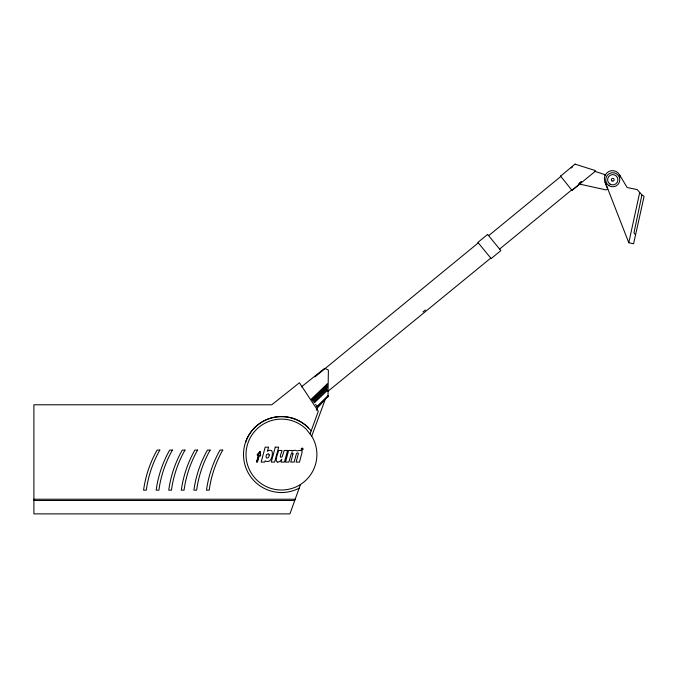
<?xml version="1.0" encoding="UTF-8"?>
<svg xmlns="http://www.w3.org/2000/svg" width="678" height="678" viewBox="0 0 678 678"><rect width="100%" height="100%" fill="white"/><g stroke="black" fill="none" stroke-linecap="round" stroke-linejoin="round"><path stroke-width="1.02" d="M327.991 396.961L328.381 370.069L324.694 368.298L301.329 386.918M572.012 190.213L579.665 184.102L605.988 189.899L607.751 189.196L604.878 182.018M619.446 174.661L627.175 187.535L637.201 189.594L641.897 194.933L633.964 232.918L635.549 234.868M641.897 194.933L644.1 196.332L633.574 243.792L628.786 242.732L639.693 192.535M560.511 176L571.995 190.391L595.115 171.432L595.377 170.585L575.003 164.118L560.435 176.272M300.473 484.482L289.938 513.882L33.9 513.882L33.9 404.783L271.793 404.783L299.422 382.765L318.287 411.309L310.151 433.734M311.727 436.124L306.219 429.174A35.459 35.459 0 0 0 248.758 440.903L247.962 442.98A35.459 35.459 0 0 0 299.913 484.846L301.752 483.626A35.459 35.459 0 0 0 311.727 436.124L325.228 399.418L317.753 407.58L316.304 410.283M604.878 175.365L605.268 174.593M328.372 395.825L317.279 406.868L315.558 404.266M314.956 376.883L478.287 242.894M488.838 235.52L560.672 176.594M571.173 168.025L572.639 166.771M579.741 183.043L581.232 181.814M579.088 183.763L581.283 181.874M423.013 311.905L425.403 309.948M499.576 249.097L571.647 189.976M578.368 184.408L581.368 181.984M490.762 258.098L327.788 391.452M574.808 164.279L575.241 164.195M260.055 451.506L257.038 454.887L258.343 455.447L256.555 462.091L257.479 462.091L259.208 455.684L260.666 455.913L260.174 451.616M277.819 462.108L277.87 462.099A4.5 4.5 0 0 0 280.022 461.269L281.785 459.277L281.031 462.091L284.413 462.091L287.557 450.455L284.175 450.455L282.251 456.548A3.924 3.924 0 0 1 281.675 457.116C278.175 458.904 282.311 451.175 281.98 450.455L278.59 450.455C278.336 452.972 273.98 461.362 277.607 462.125M301.837 448.997C303.185 448.116 300.947 450.506 301.71 448.565C302.88 448.319 302.566 450.167 301.837 449.107M33.9 499.22L295.193 499.22M33.9 500.474L294.744 500.474M270.861 450.345L269.59 450.285A4.136 4.136 0 0 0 267.471 451.234L268.573 447.158L265.191 447.158L261.149 462.091L264.539 462.091L265.234 460.828A5.348 5.348 0 0 0 266.039 461.252C272.192 463.76 273.548 451.209 271.437 450.607M595.115 171.432L605.208 174.704M308.575 427.988L307.981 427.369A37.976 37.976 0 0 0 257.199 425.36A37.976 37.976 0 0 0 249.902 475.651A37.976 37.976 0 0 0 299.151 488.168M311.177 430.903L307.981 427.369A37.976 37.976 77.3 0 0 245.589 442.158M628.786 242.732L605.115 181.967A8.051 8.051 0 0 1 605.115 175.416L605.496 174.661A8.051 8.051 0 0 1 620.353 177.009M269.242 454.989L268.852 456.777A2.297 2.297 0 0 1 268.115 457.752L266.929 458.108A0.915 0.915 0 0 1 266.429 457.828L266.039 456.531L266.581 454.514L268.48 453.768L269.242 454.989M301.379 448.853C302.346 451.862 303.719 446.734 301.379 448.853M292.955 453.955L290.76 462.091L294.15 462.091L296.498 453.446L297.642 452.879A1.348 1.348 0 0 1 298.023 453.048L298.388 453.574L296.1 462.091L299.49 462.091L302.125 452.192A1.763 1.763 0 0 0 302.074 451.616A1.483 1.483 0 0 0 301.676 450.938C299.566 449.328 297.456 451.828 295.523 450.361A6.611 6.611 0 0 0 294.133 450.311L291.828 451.124L292.006 450.455L288.625 450.455L285.48 462.091L288.862 462.091L291.515 453.048A0.856 0.856 0 0 1 291.913 452.853L292.337 452.87A1.136 1.136 0 0 1 292.71 453.04L292.955 453.955M258.725 455.235L256.954 461.786L258.988 455.302L260.352 455.675L259.928 452.031L257.428 454.853L258.725 455.235M275.276 447.158L271.242 462.091L274.624 462.091L278.666 447.158L275.276 447.158M328.381 395.655L316.94 406.969L328.381 395.655M327.169 383.977L311.312 399.088L311.872 399.774L327.169 385.197L327.169 383.977M327.169 386.621L312.533 400.571L313.092 401.257L327.169 387.841L327.169 386.621M327.169 389.392L313.804 402.13L314.363 402.808L327.169 390.604L327.169 389.392M487.601 234.435L477.888 242.402L491.152 258.572L500.873 250.614L487.601 234.444M159.822 450.09L157.093 450.09A111.989 111.989 0 0 0 143.575 490.152L146.304 490.152A111.989 111.989 0 0 1 159.822 450.09M172.407 450.09L169.678 450.09A111.989 111.989 0 0 0 156.16 490.152L158.889 490.152A111.989 111.989 0 0 1 172.407 450.09M184.984 450.09L182.263 450.09A111.989 111.989 0 0 0 168.746 490.152L171.466 490.152A111.989 111.989 0 0 1 184.984 450.09M197.569 450.09L194.849 450.09A111.989 111.989 0 0 0 181.331 490.152L184.052 490.152A111.989 111.989 0 0 1 197.569 450.09M210.155 450.09L207.434 450.09A111.989 111.989 0 0 0 193.908 490.152L196.637 490.152A111.989 111.989 0 0 1 210.155 450.09M222.74 450.09L220.011 450.09A111.989 111.989 0 0 0 206.493 490.152L209.222 490.152A111.989 111.989 0 0 1 222.74 450.09M609.954 184.069A5.161 5.161 0 0 0 617.904 179.992A5.161 5.161 0 0 0 610.395 175.144A5.161 5.161 0 0 0 609.954 184.069M608.929 185.653A7.043 7.043 0 0 0 619.794 180.085A7.043 7.043 0 0 0 609.539 173.458A7.043 7.043 0 0 0 608.929 185.653M611.997 180.899A1.381 1.381 0 0 0 614.132 179.797A1.381 1.381 0 0 0 612.124 178.5A1.381 1.381 0 0 0 611.997 180.899M301.702 449.819A0.881 0.881 0 0 0 303.024 449.056A0.881 0.881 0 0 0 301.702 448.294A0.881 0.881 0 0 0 301.702 449.819"/></g></svg>
